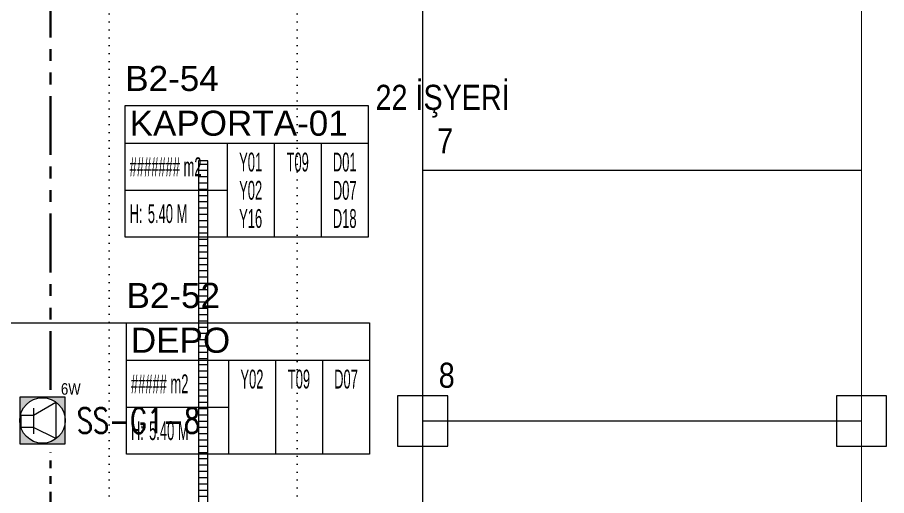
# Model space of a CAD drawing. Header units: metres. Extents: x -13545 to 152404, y -11890 to 28436.
# Drawn here: x 1654 to 3040, y 3121 to 3884 of the extents above; entities that cross this region are included whole.
import ezdxf
from ezdxf.enums import TextEntityAlignment as Align

# ---------------------------------------------------------------- set-up
doc = ezdxf.new("R2010")
doc.units = ezdxf.units.M
doc.header["$LTSCALE"] = 100
doc.header["$MEASUREMENT"] = 0
for name, pattern in [('DOT2', [0.125, 0, -0.125]), ('HIDDEN', [0.375, 0.25, -0.125]), ('PHANTOM2', [1.25, 0.625, -0.125, 0.125, -0.125, 0.125, -0.125])]:
    doc.linetypes.add(name, pattern=pattern)
doc.layers.get('0').update_dxf_attribs({"color": 9, "lineweight": 9})
for name, color, linetype, lineweight in [('01', 9, 'Continuous', 9), ('06D', 9, 'Continuous', 9), ('21', 9, 'Continuous', 9), ('21_mahal200', 9, 'Continuous', 9), ('E-6W ACİL ANONS İÇİN HOPARLÖR (SIVAÜSTÜ) (YANGINA DAYANIKLI)', 7, 'Continuous', 30), ('E-KABLO', 7, 'Continuous', 30), ('E-YAZI', 7, 'Continuous', 30), ('Seslendirme', 7, 'Continuous', 9)]:
    doc.layers.add(name, color=color, linetype=linetype, lineweight=lineweight)
doc.styles.add('Arial', font='arial.ttf', dxfattribs={"height": 2.5})
doc.styles.add('ILGAZ', font='txttw.shx')
doc.styles.add('MuuM_TEXT-STANDART', font='ARIALN.TTF')
doc.dimstyles.new('MuuM_DIM200', dxfattribs={"dimscale": 20, "dimtxt": 2, "dimasz": 1, "dimexe": 1, "dimexo": 1, "dimgap": 1, "dimtad": 1, "dimdec": 1, "dimrnd": 0.5, "dimdsep": 46, "dimtxsty": 'MuuM_TEXT-STANDART', "dimblk": 'ARCHTICK', "dimcen": 0, "dimdle": 0.15, "dimclrd": 256, "dimclre": 256, "dimclrt": 256, "dimadec": 0, "dimazin": 0, "dimtfac": 5, "dimtdec": 1, "dimtix": 1, "dimtmove": 2, "dimatfit": 3, "dimldrblk": 'DOT', "dimfxl": 3, "dimfxlon": 1, "dimtolj": 1, "dimlwd": -1, "dimlwe": -1, "dimarcsym": 0})

# ---------------------------------------------------------------- blocks, each defined once
blk = doc.blocks.new('ep20n')
at = {"layer": 'Seslendirme'}
h = blk.add_hatch(color=3, dxfattribs=at)
h.paths.add_polyline_path([(59.4, -30.4), (59.4, 0, -1), (0, 0), (0, -30.4)])
h.paths.add_polyline_path([(0, 30.4), (0, 0, -1), (59.4, 0), (59.4, 30.4)])
at = {"layer": 'Seslendirme', "color": 3}
for p, q in [((59.4, 30.4), (0, 30.4)), ((0, 30.4), (0, -30.4)), ((17.8, 6.9), (47, 24)), ((47, 24, 943.8), (47, -23.5, 943.8)), ((59.4, -30.4), (59.4, 30.4)), ((17.8, 16), (17.8, -17.3)), ((1.8, -9.1), (1.8, 6.9)), ((1.8, 6.9), (17.8, 6.9)), ((17.8, -9.1), (1.8, -9.1)), ((47, -23.5), (17.8, -9.1)), ((0, -30.4), (59.4, -30.4))]:
    blk.add_line(p, q, dxfattribs=at)
blk.add_circle((29.7, 0), 29.7, dxfattribs=at)
at = {"color": 3, "insert": (53.8, 48.6), "char_height": 15, "attachment_point": 1, "style": 'MuuM_TEXT-STANDART'}
blk.add_mtext_dynamic_manual_height_columns('6W', width=52.414, gutter_width=150, heights=[0], dxfattribs=at)
blk = doc.blocks.new('p-kolon_80x80')
blk.add_lwpolyline([(-40, -40), (40, -40), (40, 40), (-40, 40)], close=True)
blk = doc.blocks.new('2.bod.sitatik')
at = {"layer": '01'}
for p in [(2300, -5390), (3000, -5390)]:
    blk.add_blockref('p-kolon_80x80', p, dxfattribs=at)
blk = doc.blocks.new('p-işyeri')
at = {"color": 0, "const_width": 2}
blk.add_lwpolyline([(200, 0), (200, 700), (-200, 700), (-200, 0)], close=True, dxfattribs=at)
blk = doc.blocks.new('p-ızgara')
at = {"layer": '06D'}
h = blk.add_hatch(dxfattribs=at)
h.set_pattern_fill('_USER', color=252, scale=10, angle=180, style=0, pattern_type=0)
h.set_pattern_definition([(180, (-7e-12, -8630), (-1e-15, -10), [])])
h.paths.add_polyline_path([(1942.5, -4975), (1942.5, -8278.5), (1957.5, -8278.5), (1957.5, -4975)])
blk.add_lwpolyline([(1942.5, -4975), (1942.5, -8278.5), (1957.5, -8278.5), (1957.5, -4975)], close=True, dxfattribs=at)
blk = doc.blocks.new('_ArchTick')
at = {"color": 0, "linetype": 'ByBlock', "const_width": 0.15}
blk.add_lwpolyline([(-0.5, -0.5), (0.5, 0.5)], dxfattribs=at)
blk = doc.blocks.new('_Dot')
at = {"color": 0, "linetype": 'ByBlock', "lineweight": -2}
blk.add_line((-0.5, 0), (-1, 0), dxfattribs=at)
at = {"color": 0, "linetype": 'ByBlock', "const_width": 0.5}
blk.add_lwpolyline([(-0.25, 0, 1), (0.25, 0, 1)], format="xyb", close=True, dxfattribs=at)
blk = doc.blocks.new('0_roomno2')
blk.add_lwpolyline([(19.375, -10.5), (0, -10.5), (0, 0), (19.375, 0)], close=True)
for points in [[(0, -3), (19.375, -3)], [(8.125, -3), (8.125, -10.5)], [(11.875, -3), (11.875, -10.5)], [(15.625, -3), (15.625, -10.5)], [(0, -6.75), (8.125, -6.75)]]:
    blk.add_lwpolyline(points)
at = {"style": 'MuuM_TEXT-STANDART', "width": 0.6}
blk.add_text('H:', height=1.5, dxfattribs=at).set_placement((0.35, -8.608), align=Align.MIDDLE_LEFT)
at = {"style": 'Arial'}
blk.add_attdef('ODANO', (0, 1.17), '', height=2, dxfattribs=at)
blk.add_attdef('MEKANADI', text='', height=2, dxfattribs=at).set_placement((0.35, -3), align=Align.BOTTOM_LEFT)
at = {"style": 'MuuM_TEXT-STANDART', "width": 0.6}
for tag, p in [('M2', (0.35, -4.875)), ('TEMIZTAVANYUKSEKLIGI', (1.8, -8.608))]:
    blk.add_attdef(tag, text='', height=1.5, dxfattribs=at).set_placement(p, align=Align.MIDDLE_LEFT)
for tag, p in [('YER01', (10, -4.5)), ('TAVAN01', (13.75, -4.5)), ('DUVAR01', (17.5, -4.5)), ('YER02', (10, -6.75)), ('TAVAN02', (13.75, -6.75)), ('DUVAR02', (17.5, -6.75)), ('YER03', (10, -9)), ('TAVAN03', (13.75, -9)), ('DUVAR03', (17.5, -9))]:
    blk.add_attdef(tag, text='', height=1.5, dxfattribs=at).set_placement(p, align=Align.MIDDLE_CENTER)
blk = doc.blocks.new('2.bod.Mimari')
at = {"layer": '06D', "linetype": 'DOT2'}
for points in [[(1800, -4350), (1800, -7755), (1800, -8105)], [(2100, -4350), (2100, -7755), (2100, -8105)]]:
    blk.add_lwpolyline(points, dxfattribs=at)
at = {"layer": '06D'}
blk.add_blockref('p-ızgara', (0, 0), dxfattribs=at)
at = {"layer": '06D', "color": 89, "linetype": 'HIDDEN', "true_color": 0x2e4d23, "rotation": 90}
for p in [(3000, -4790), (3000, -5190), (3000, -5590)]:
    blk.add_blockref('p-işyeri', p, dxfattribs=at)
at = {"layer": '21_mahal200'}
ref = blk.add_blockref('0_roomno2', (1825.75, -4886.87), dxfattribs=dict(at, xscale=20, yscale=20, zscale=20))
ref.add_attrib('ODANO', 'B2-54', (1825.75, -4863.47), dxfattribs={"layer": '0', "height": 40, "style": 'Arial'})
ref.add_attrib('MEKANADI', 'KAPORTA-01', dxfattribs={"layer": '0', "height": 40, "style": 'Arial'}).set_placement((1832.75, -4946.87), align=Align.BOTTOM_LEFT)
ref.add_attrib('M2', '####### m2', dxfattribs={"layer": '0', "height": 30, "style": 'MuuM_TEXT-STANDART', "width": 0.6}).set_placement((1832.75, -4984.37), align=Align.MIDDLE_LEFT)
ref.add_attrib('TEMIZTAVANYUKSEKLIGI', '5.40 M', dxfattribs={"layer": '0', "height": 30, "style": 'MuuM_TEXT-STANDART', "width": 0.6}).set_placement((1861.75, -5059.03), align=Align.MIDDLE_LEFT)
ref.add_attrib('YER01', 'Y01', dxfattribs={"layer": '0', "height": 30, "style": 'MuuM_TEXT-STANDART', "width": 0.6}).set_placement((2025.75, -4976.87), align=Align.MIDDLE_CENTER)
ref.add_attrib('TAVAN01', 'T09', dxfattribs={"layer": '0', "height": 30, "style": 'MuuM_TEXT-STANDART', "width": 0.6}).set_placement((2100.75, -4976.87), align=Align.MIDDLE_CENTER)
ref.add_attrib('DUVAR01', 'D01', dxfattribs={"layer": '0', "height": 30, "style": 'MuuM_TEXT-STANDART', "width": 0.6}).set_placement((2175.75, -4976.87), align=Align.MIDDLE_CENTER)
ref.add_attrib('YER02', 'Y02', dxfattribs={"layer": '0', "height": 30, "style": 'MuuM_TEXT-STANDART', "width": 0.6}).set_placement((2025.75, -5021.87), align=Align.MIDDLE_CENTER)
ref.add_attrib('DUVAR02', 'D07', dxfattribs={"layer": '0', "height": 30, "style": 'MuuM_TEXT-STANDART', "width": 0.6}).set_placement((2175.75, -5021.87), align=Align.MIDDLE_CENTER)
ref.add_attrib('YER03', 'Y16', dxfattribs={"layer": '0', "height": 30, "style": 'MuuM_TEXT-STANDART', "width": 0.6}).set_placement((2025.75, -5066.87), align=Align.MIDDLE_CENTER)
ref.add_attrib('DUVAR03', 'D18', dxfattribs={"layer": '0', "height": 30, "style": 'MuuM_TEXT-STANDART', "width": 0.6}).set_placement((2175.75, -5066.87), align=Align.MIDDLE_CENTER)
ref = blk.add_blockref('0_roomno2', (1827.78, -5233.08), dxfattribs=dict(at, xscale=20, yscale=20, zscale=20))
ref.add_attrib('ODANO', 'B2-52', (1827.78, -5209.68), dxfattribs={"layer": '0', "height": 40, "style": 'Arial'})
ref.add_attrib('MEKANADI', 'DEPO', dxfattribs={"layer": '0', "height": 40, "style": 'Arial'}).set_placement((1834.78, -5293.08), align=Align.BOTTOM_LEFT)
ref.add_attrib('M2', '##### m2', dxfattribs={"layer": '0', "height": 30, "style": 'MuuM_TEXT-STANDART', "width": 0.6}).set_placement((1834.78, -5330.58), align=Align.MIDDLE_LEFT)
ref.add_attrib('TEMIZTAVANYUKSEKLIGI', '5.40 M', dxfattribs={"layer": '0', "height": 30, "style": 'MuuM_TEXT-STANDART', "width": 0.6}).set_placement((1863.78, -5405.24), align=Align.MIDDLE_LEFT)
ref.add_attrib('YER01', 'Y02', dxfattribs={"layer": '0', "height": 30, "style": 'MuuM_TEXT-STANDART', "width": 0.6}).set_placement((2027.78, -5323.08), align=Align.MIDDLE_CENTER)
ref.add_attrib('TAVAN01', 'T09', dxfattribs={"layer": '0', "height": 30, "style": 'MuuM_TEXT-STANDART', "width": 0.6}).set_placement((2102.78, -5323.08), align=Align.MIDDLE_CENTER)
ref.add_attrib('DUVAR01', 'D07', dxfattribs={"layer": '0', "height": 30, "style": 'MuuM_TEXT-STANDART', "width": 0.6}).set_placement((2177.78, -5323.08), align=Align.MIDDLE_CENTER)
at = {"layer": '21', "style": 'MuuM_TEXT-STANDART'}
blk.add_text('22 İŞYERİ', height=40, dxfattribs=at).set_placement((2438.82, -4905.59), align=Align.BOTTOM_RIGHT)
for s, p in [('7', (2323.31, -4975)), ('8', (2325.73, -5348.94))]:
    blk.add_text(s, height=40, dxfattribs=at).set_placement(p, align=Align.BOTTOM_LEFT)
at = {"layer": '21_mahal200'}
blk.add_leader([(1501.93, -5233.08), (1827.78, -5233.08)], dimstyle='MuuM_DIM200', override={"dimasz": 1, "dimfxl": 10}, dxfattribs=at)

msp = doc.modelspace()

# ---------------------------------------------------------------- linework, layer by layer
at = {"layer": 'E-KABLO', "color": 5, "linetype": 'PHANTOM2', "ltscale": 1.5}
msp.add_line((1706.6, 3289.6), (1706.6, 4121.6), dxfattribs=at)
at = {"layer": 'E-KABLO', "color": 5, "linetype": 'PHANTOM2'}
msp.add_line((1706.6, 1689.6), (1706.6, 3190.4), dxfattribs=at)

# ---------------------------------------------------------------- block references
for name in ['2.bod.sitatik', '2.bod.Mimari']:
    msp.add_blockref(name, (0, 8630))
at = {"layer": 'E-6W ACİL ANONS İÇİN HOPARLÖR (SIVAÜSTÜ) (YANGINA DAYANIKLI)', "xscale": 1.222211883244323, "yscale": 1.222211883244323, "zscale": 1.222211883244323}
msp.add_blockref('ep20n', (1657.4, 3241), dxfattribs=at)

# ---------------------------------------------------------------- texts
at = {"layer": 'E-YAZI', "color": 3, "style": 'ILGAZ', "width": 0.75}
msp.add_text('SS-G1-8', height=40, dxfattribs=at).set_placement((1748.4, 3220.8))

doc.saveas('drawing.dxf')
